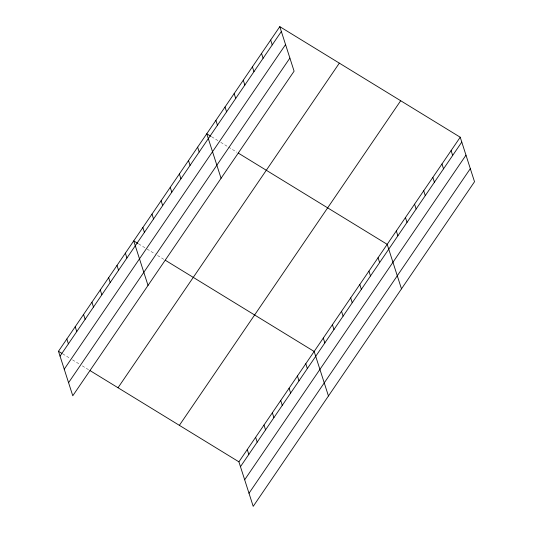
<?xml version="1.0" encoding="UTF-8"?>
<svg xmlns="http://www.w3.org/2000/svg" width="533" height="533" viewBox="0 0 533 533"><rect width="100%" height="100%" fill="white"/><g stroke="black" fill="none" stroke-linecap="round" stroke-linejoin="round"><path stroke-width="0.4" stroke-dasharray="2.67 2" d="M211.668 136.774L218.67 141.072M220.775 142.358L227.778 146.648M228.477 147.081L236.885 152.231M138.633 243.901L144.936 247.765M147.035 249.051L155.443 254.201M157.541 255.494L163.851 259.351M62.681 353.839L70.389 358.562M72.488 359.848L80.197 364.572M82.295 365.858L88.598 369.722"/><path stroke-width="0.8" d="M279.798 26.65L294.096 71.169L72.774 395.779L58.477 351.267L279.798 26.65L460.226 137.221L474.523 181.733L253.202 506.35L238.904 461.831L90.004 370.582M60.036 356.111L281.357 31.494M64.24 369.202L285.561 44.585M68.57 382.687L289.892 58.077M118.02 387.751L339.341 63.141M179.368 425.347L400.689 100.73M238.904 461.831L460.226 137.221M240.463 466.675L461.785 142.064M244.667 479.767L465.989 155.156M248.998 493.258L470.319 168.641M210.968 136.348L206.764 133.77L221.055 178.289M238.284 153.091L387.191 244.341L401.482 288.859M137.934 243.474L133.73 240.896L148.021 285.415M165.25 260.211L314.157 351.467L328.448 395.979M58.477 351.267L61.981 353.412M451.098 150.606L452.657 155.449M441.97 163.997L443.523 168.841M432.843 177.389L434.395 182.233M423.708 190.781L425.267 195.624M414.581 204.172L416.133 209.016M405.453 217.557L407.005 222.401M396.319 230.949L397.878 235.793M378.064 257.732L379.616 262.576M368.936 271.124L370.488 275.967M359.802 284.509L361.361 289.352M270.671 40.042L272.223 44.885M350.674 297.9L352.226 302.744M261.543 53.433L263.095 58.277M341.546 311.292L343.099 316.136M252.409 66.818L253.968 71.662M332.412 324.684L333.971 329.527M243.281 80.21L244.84 85.053M323.284 338.075L324.844 342.919M234.154 93.601L235.706 98.445M225.026 106.993L226.578 111.837M305.795 363.726L307.348 368.57M215.892 120.385L217.451 125.228M297.434 375.992L298.986 380.835M289.073 388.251L290.632 393.094M280.711 400.516L282.27 405.36M197.636 147.161L199.189 152.005M272.35 412.782L273.909 417.625M188.502 160.553L190.061 165.397M263.988 425.041L265.547 429.884M179.374 173.945L180.934 178.788M255.627 437.307L257.186 442.15M170.247 187.336L171.799 192.18M247.265 449.572L248.824 454.416M161.119 200.728L162.672 205.571M151.985 214.113L153.544 218.956M142.857 227.504L144.41 232.348M125.368 253.162L126.921 258.005M117.007 265.421L118.559 270.264M108.645 277.686L110.198 282.53M100.284 289.945L101.836 294.789M91.923 302.211L93.475 307.055M83.561 314.477L85.12 319.32M75.2 326.736L76.759 331.579M66.838 339.001L68.397 343.845"/></g></svg>
